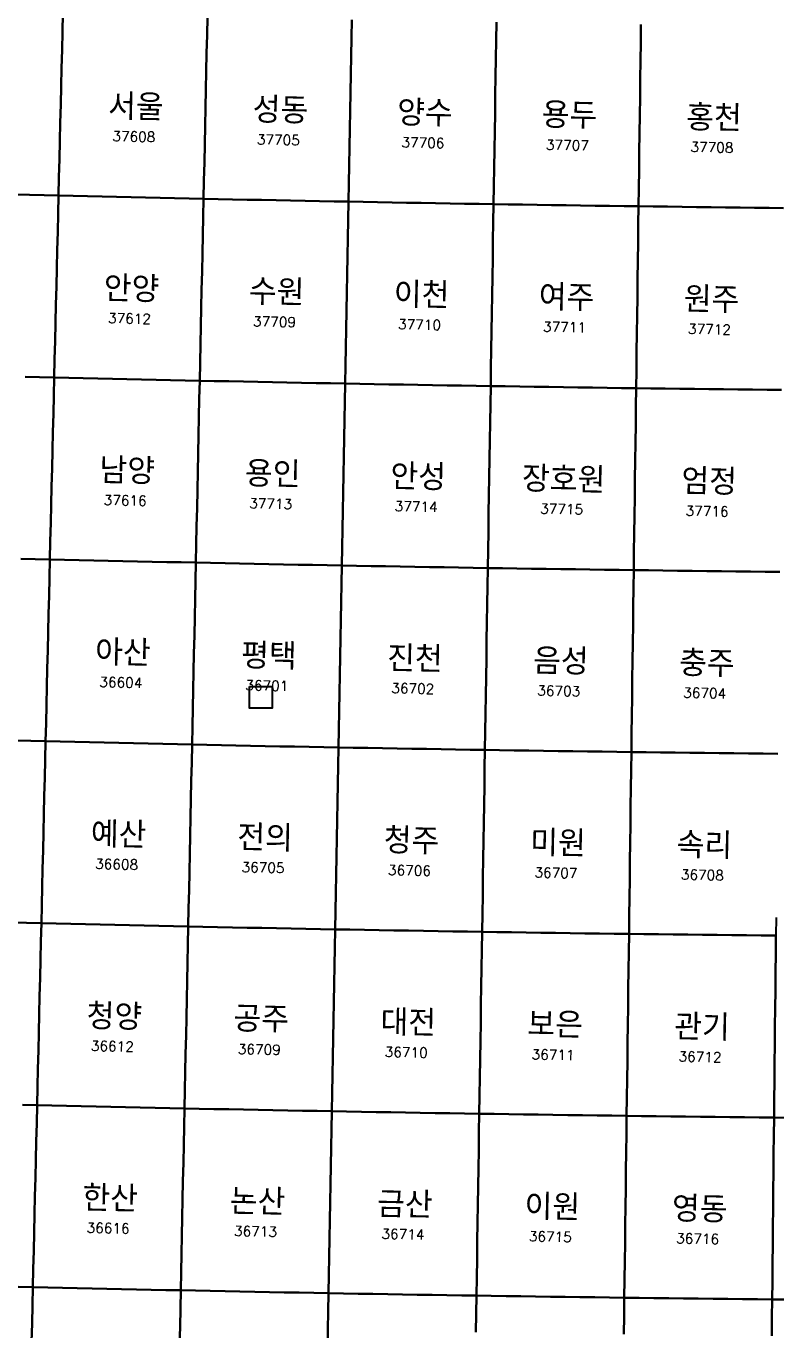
# Model space of a CAD drawing. Header units: millimetres. Extents: x -169652 to 267836, y 63819 to 683520.
# Drawn here: x -3921 to 110408, y 373854 to 572722 of the extents above; entities that cross this region are included whole.
import ezdxf
from ezdxf.enums import TextEntityAlignment as Align

# ---------------------------------------------------------------- set-up
doc = ezdxf.new("R2010")
doc.units = ezdxf.units.MM
doc.layers.get('0').update_dxf_attribs({"linetype": 'CONTINUOUS'})
for name, color, linetype in [('G50', 7, 'CONTINUOUS'), ('N50000', 7, 'CONTINUOUS'), ('T50000', 250, 'CONTINUOUS')]:
    doc.layers.add(name, color=color, linetype=linetype)
doc.styles.add('GHS', font='romans.shx', dxfattribs={"bigfont": 'GHS.SHX'})

msp = doc.modelspace()

# ---------------------------------------------------------------- linework, layer by layer
msp.add_lwpolyline([(30152.67, 471998.76), (33584.89, 471998.76), (33584.89, 468685.53), (30152.67, 468685.53)], close=True)
at = {"layer": 'G50', "color": 5, "linetype": 'Continuous'}
for points in [[(-4915.99, 574797.63), (-2712.29, 574743.16), (-508.61, 574689.27), (1695.07, 574635.96), (1628.33, 571860.63), (1561.64, 569085.31), (1494.98, 566310), (1428.35, 563534.7), (1361.75, 560759.41), (1295.21, 557984.14), (1228.7, 555208.86), (1162.22, 552433.6), (1095.78, 549658.35), (1029.39, 546883.11), (-1181.7, 546936.3), (-3392.79, 546990.06), (-5603.9, 547044.42)], [(23731.36, 574135.37), (23672.04, 571360.15), (23612.76, 568584.95), (23553.52, 565809.75), (23494.3, 563034.57), (23435.12, 560259.4), (23375.97, 557484.23), (23316.86, 554709.07), (23257.78, 551933.94), (23198.74, 549158.81), (23139.73, 546383.68), (20928.73, 546430.98), (18717.73, 546478.86), (16506.72, 546527.34), (14295.7, 546576.39), (12084.68, 546626.04), (9873.64, 546676.28), (7662.59, 546727.11), (5451.53, 546778.52), (3240.46, 546830.52), (1029.39, 546883.11), (1095.78, 549658.35), (1162.22, 552433.6), (1228.7, 555208.86), (1295.21, 557984.14), (1361.75, 560759.41), (1428.35, 563534.7), (1494.98, 566310), (1561.64, 569085.31), (1628.33, 571860.63), (1695.07, 574635.96)], [(45766.8, 573693.74), (45714.9, 570918.62), (45663.03, 568143.52), (45611.2, 565368.42), (45559.39, 562593.34), (45507.63, 559818.26), (45455.87, 557043.21), (45404.16, 554268.15), (45352.47, 551493.11), (45300.81, 548718.08), (45249.18, 545943.06), (43038.28, 545984.47), (40827.36, 546026.48), (38616.43, 546069.07), (36405.5, 546112.25), (34194.55, 546156.02), (31983.61, 546200.37), (29772.65, 546245.32), (27561.68, 546290.85), (25350.71, 546336.97), (23139.73, 546383.68), (23198.74, 549158.81), (23257.78, 551933.94), (23316.86, 554709.07), (23375.97, 557484.23), (23435.12, 560259.4), (23494.3, 563034.57), (23553.52, 565809.75), (23612.76, 568584.95), (23672.04, 571360.15), (23731.36, 574135.37)], [(-5603.9, 547044.42), (-3392.79, 546990.06), (-1181.7, 546936.3), (1029.39, 546883.11), (963.02, 544107.89), (896.71, 541332.67), (830.42, 538557.46), (764.17, 535782.26), (697.96, 533007.07), (631.8, 530231.89), (565.66, 527456.72), (499.57, 524681.56), (433.51, 521906.4), (367.5, 519131.26), (-1850.95, 519184.32), (-4069.41, 519237.96)]]:
    msp.add_lwpolyline(points, dxfattribs=at)
at = {"layer": 'G50', "linetype": 'Continuous'}
for points in [[(67801.49, 573311.03), (67757.01, 570536.01), (67712.56, 567760.99), (67668.14, 564985.99), (67623.74, 562210.99), (67579.37, 559436), (67535.02, 556661.03), (67490.69, 553886.07), (67446.39, 551111.11), (67402.12, 548336.17), (67357.87, 545561.24), (65147.03, 545596.78), (62936.19, 545632.9), (60725.34, 545669.61), (58514.48, 545706.92), (56303.61, 545744.8), (54092.75, 545783.28), (51881.87, 545822.34), (49670.97, 545861.99), (47460.08, 545902.24), (45249.18, 545943.06), (45300.81, 548718.08), (45352.47, 551493.11), (45404.16, 554268.15), (45455.87, 557043.21), (45507.63, 559818.26), (45559.39, 562593.34), (45611.2, 565368.42), (45663.03, 568143.52), (45714.9, 570918.62), (45766.8, 573693.74)], [(89835.54, 572987.24), (89798.49, 570212.29), (89761.45, 567437.35), (89724.43, 564662.41), (89687.44, 561887.49), (89650.46, 559112.58), (89613.51, 556337.69), (89576.57, 553562.8), (89539.66, 550787.92), (89502.77, 548013.06), (89465.9, 545238.2), (87255.12, 545267.86), (85044.34, 545298.1), (82833.56, 545328.94), (80622.76, 545360.36), (78411.96, 545392.38), (76201.16, 545424.97), (73990.34, 545458.16), (71779.53, 545491.93), (69568.71, 545526.29), (67357.87, 545561.24), (67402.12, 548336.17), (67446.39, 551111.11), (67490.69, 553886.07), (67535.02, 556661.03), (67579.37, 559436), (67623.74, 562210.99), (67668.14, 564985.99), (67712.56, 567760.99), (67757.01, 570536.01), (67801.49, 573311.03)], [(111573.38, 544973.91), (109362.66, 544997.69), (107151.93, 545022.06), (104941.18, 545047.03), (102730.45, 545072.58), (100519.7, 545098.71), (98308.96, 545125.43), (96098.2, 545152.75), (93887.44, 545180.64), (91676.68, 545209.12), (89465.9, 545238.2), (89502.77, 548013.06), (89539.66, 550787.92), (89576.57, 553562.8), (89613.51, 556337.69), (89650.46, 559112.58), (89687.44, 561887.49), (89724.43, 564662.41), (89761.45, 567437.35), (89798.49, 570212.29), (89835.54, 572987.24)], [(111279.38, 517226.62), (109061.3, 517250.35), (106843.22, 517274.66), (104625.13, 517299.56), (102407.04, 517325.05), (100188.93, 517351.12), (97970.83, 517377.78), (95752.72, 517405.02), (93534.62, 517432.85), (91316.49, 517461.27), (89098.37, 517490.27), (89135.03, 520265.02), (89171.71, 523039.77), (89208.4, 525814.53), (89245.13, 528589.31), (89281.87, 531364.1), (89318.64, 534138.89), (89355.42, 536913.7), (89392.23, 539688.52), (89429.05, 542463.36), (89465.9, 545238.2), (91676.68, 545209.12), (93887.44, 545180.64), (96098.2, 545152.75), (98308.96, 545125.43), (100519.7, 545098.71), (102730.45, 545072.58), (104941.18, 545047.03), (107151.93, 545022.06), (109362.66, 544997.69), (111573.38, 544973.91)], [(-4069.41, 519237.96), (-1850.95, 519184.32), (367.5, 519131.26), (301.51, 516356.13), (235.57, 513581.01), (169.67, 510805.91), (103.81, 508030.8), (37.98, 505255.71), (-27.81, 502480.63), (-93.56, 499705.56), (-159.27, 496930.5), (-224.95, 494155.45), (-290.59, 491380.41), (-2516.36, 491433.33), (-4742.15, 491486.84)], [(110987.07, 489480.46), (108761.69, 489504.13), (106536.29, 489528.39), (104310.89, 489553.22), (102085.49, 489578.65), (99860.08, 489604.66), (97634.66, 489631.25), (95409.25, 489658.43), (93183.82, 489686.19), (90958.39, 489714.53), (88732.95, 489743.47), (88769.4, 492518.09), (88805.86, 495292.74), (88842.35, 498067.39), (88878.87, 500842.05), (88915.39, 503616.73), (88951.95, 506391.41), (88988.53, 509166.11), (89025.11, 511940.83), (89061.74, 514715.54), (89098.37, 517490.27), (91316.49, 517461.27), (93534.62, 517432.85), (95752.72, 517405.02), (97970.83, 517377.78), (100188.93, 517351.12), (102407.04, 517325.05), (104625.13, 517299.56), (106843.22, 517274.66), (109061.3, 517250.35), (111279.38, 517226.62)], [(-4742.15, 491486.84), (-2516.36, 491433.33), (-290.59, 491380.41), (-356.18, 488605.38), (-421.74, 485830.36), (-487.26, 483055.35), (-552.75, 480280.34), (-618.19, 477505.36), (-683.59, 474730.37), (-748.96, 471955.4), (-814.3, 469180.44), (-879.58, 466405.49), (-944.84, 463630.54), (-3177.89, 463683.33), (-5410.96, 463736.71)], [(110696.46, 461735.44), (108463.81, 461759.05), (106231.14, 461783.25), (103998.48, 461808.02), (101765.8, 461833.38), (99533.13, 461859.32), (97300.45, 461885.85), (95067.76, 461912.95), (92835.07, 461940.64), (90602.37, 461968.92), (88369.66, 461997.77), (88405.9, 464772.29), (88442.15, 467546.82), (88478.43, 470321.36), (88514.72, 473095.91), (88551.05, 475870.48), (88587.38, 478645.05), (88623.74, 481419.64), (88660.13, 484194.24), (88696.53, 486968.85), (88732.95, 489743.47), (90958.39, 489714.53), (93183.82, 489686.19), (95409.25, 489658.43), (97634.66, 489631.25), (99860.08, 489604.66), (102085.49, 489578.65), (104310.89, 489553.22), (106536.29, 489528.39), (108761.69, 489504.13), (110987.07, 489480.46)], [(-5410.96, 463736.71), (-3177.89, 463683.33), (-944.84, 463630.54), (-1010.05, 460855.62), (-1075.23, 458080.69), (-1140.37, 455305.78), (-1205.47, 452530.88), (-1270.53, 449755.98), (-1335.55, 446981.1), (-1400.54, 444206.23), (-1465.49, 441431.36), (-1530.39, 438656.51), (-1595.27, 435881.67), (-3835.55, 435934.31), (-6075.86, 435987.55)], [(110436.37, 436765.9), (110407.55, 433991.56), (108167.68, 434015.1), (105927.79, 434039.23), (103687.9, 434063.95), (101448, 434089.24), (99208.1, 434115.11), (96968.19, 434141.56), (94728.28, 434168.59), (92488.36, 434196.22), (90248.44, 434224.42), (88008.5, 434253.19), (88044.52, 437027.61), (88080.56, 439802.02), (88116.63, 442576.46), (88152.71, 445350.9), (88188.82, 448125.35), (88224.95, 450899.81), (88261.09, 453674.29), (88297.26, 456448.77), (88333.45, 459223.27), (88369.66, 461997.77), (90602.37, 461968.92), (92835.07, 461940.64), (95067.76, 461912.95), (97300.45, 461885.85), (99533.13, 461859.32), (101765.8, 461833.38), (103998.48, 461808.02), (106231.14, 461783.25), (108463.81, 461759.05), (110696.46, 461735.44)], [(-6075.86, 435987.55), (-3835.55, 435934.31), (-1595.27, 435881.67), (-1660.09, 433106.84), (-1724.89, 430332.01), (-1789.64, 427557.2), (-1854.35, 424782.39), (-1919.03, 422007.6), (-1983.67, 419232.82), (-2048.27, 416458.04), (-2112.83, 413683.28), (-2177.36, 410908.52), (-2241.83, 408133.78), (-4489.33, 408186.29)], [(112367.42, 406225.91), (110120.36, 406248.81), (110149.01, 409023.03), (110177.66, 411797.25), (110206.34, 414571.5), (110235.03, 417345.78), (110263.75, 420120.03), (110292.47, 422894.31), (110321.22, 425668.62), (110349.98, 428442.91), (110378.76, 431217.22), (110407.56, 433991.56)], [(-4489.33, 408186.29), (-2241.83, 408133.78), (-2306.28, 405359.04), (-2370.69, 402584.31), (-2435.06, 399809.6), (-2499.39, 397034.89), (-2563.68, 394260.2), (-2627.93, 391485.51), (-2692.14, 388710.84), (-2756.32, 385936.18), (-2820.46, 383161.52), (-2884.55, 380386.87), (-5139.19, 380439.23)], [(112089.08, 378484.34), (109834.88, 378507.16), (109863.36, 381281.28), (109891.84, 384055.41), (109920.35, 386829.53), (109948.87, 389603.69), (109977.41, 392377.84), (110005.97, 395152), (110034.54, 397926.19), (110063.13, 400700.37), (110091.74, 403474.59), (110120.36, 406248.81), (112367.42, 406225.91)], [(-25644.95, 372612.18), (-25573.85, 375386.96), (-25502.71, 378161.74), (-25431.51, 380936.53), (-23176.76, 380878.96), (-20922.02, 380821.97), (-18667.3, 380765.55), (-16412.58, 380709.72), (-14157.88, 380654.46), (-11903.18, 380599.79), (-9648.51, 380545.68), (-7393.84, 380492.17), (-5139.19, 380439.23), (-2884.55, 380386.87), (-2948.62, 377612.23), (-3012.63, 374837.6), (-3076.62, 372062.99)], [(-3076.62, 372062.99), (-3012.63, 374837.6), (-2948.62, 377612.23), (-2884.55, 380386.87), (-629.93, 380335.09), (1624.69, 380283.89), (3879.3, 380233.27), (6133.89, 380183.23), (8388.47, 380133.77), (10643.04, 380084.89), (12897.59, 380036.58), (15152.15, 379988.86), (17406.68, 379941.71), (19661.21, 379895.15), (19604.27, 377120.65), (19547.38, 374346.16), (19490.51, 371571.69)], [(19490.51, 371571.69), (19547.38, 374346.16), (19604.27, 377120.65), (19661.21, 379895.15), (21915.72, 379849.16), (24170.22, 379803.75), (26424.72, 379758.92), (28679.2, 379714.68), (30933.67, 379671.01), (33188.14, 379627.92), (35442.59, 379585.4), (37697.04, 379543.47), (39951.48, 379502.11), (42205.89, 379461.34), (42156.09, 376686.96), (42106.3, 373912.6), (42056.56, 371138.25)], [(42056.56, 371138.25), (42106.3, 373912.6), (42156.09, 376686.96), (42205.89, 379461.34), (44460.31, 379421.14), (46714.71, 379381.53), (48969.12, 379342.48), (51223.5, 379304.03), (53477.88, 379266.14), (55732.26, 379228.84), (57986.62, 379192.12), (60240.97, 379155.98), (62495.31, 379120.4), (64749.65, 379085.41), (64706.97, 376311.15), (64664.3, 373536.9)], [(64664.3, 373536.9), (64706.97, 376311.15), (64749.65, 379085.41), (67003.98, 379051.01), (69258.31, 379017.18), (71512.61, 378983.92), (73766.92, 378951.25), (76021.21, 378919.16), (78275.51, 378887.65), (80529.79, 378856.71), (82784.07, 378826.35), (85038.34, 378796.57), (87292.6, 378767.37), (87257.04, 375993.2), (87221.48, 373219.02)], [(87221.48, 373219.02), (87257.04, 375993.2), (87292.6, 378767.37), (89546.86, 378738.74), (91801.11, 378710.71), (94055.35, 378683.24), (96309.59, 378656.34), (98563.82, 378630.04), (100818.04, 378604.31), (103072.26, 378579.16), (105326.48, 378554.58), (107580.68, 378530.59), (109834.89, 378507.17), (109806.43, 375733.07), (109777.99, 372958.98)], [(109778, 372958.97), (109806.43, 375733.06), (109834.88, 378507.16), (112089.08, 378484.34), (114343.27, 378462.06), (116597.46, 378440.37), (118851.64, 378419.28), (121105.82, 378398.75), (123359.99, 378378.81), (125614.16, 378359.44), (127868.32, 378340.66), (130122.48, 378322.44), (132376.63, 378304.81), (132355.3, 375530.78), (132333.97, 372756.72)]]:
    msp.add_lwpolyline(points, dxfattribs=at)
at = {"layer": 'G50', "color": 5, "linetype": 'Continuous'}
for points in [[(1029.39, 546883.11), (3240.46, 546830.52), (5451.53, 546778.52), (7662.59, 546727.11), (9873.64, 546676.28), (12084.68, 546626.04), (14295.7, 546576.39), (16506.72, 546527.34), (18717.73, 546478.86), (20928.73, 546430.98), (23139.73, 546383.68), (23080.75, 543608.56), (23021.8, 540833.47), (22962.89, 538058.37), (22904.02, 535283.29), (22845.17, 532508.22), (22786.36, 529733.16), (22727.59, 526958.11), (22668.85, 524183.07), (22610.14, 521408.04), (22551.47, 518633.02), (20333.11, 518680.21), (18114.75, 518727.97), (15896.37, 518776.33), (13678, 518825.28), (11459.6, 518874.8), (9241.21, 518924.93), (7022.79, 518975.62), (4804.37, 519026.92), (2585.94, 519078.8), (367.5, 519131.26), (433.51, 521906.4), (499.57, 524681.56), (565.66, 527456.72), (631.8, 530231.89), (697.96, 533007.07), (764.17, 535782.26), (830.42, 538557.46), (896.71, 541332.67), (963.02, 544107.89)], [(23139.73, 546383.68), (25350.71, 546336.97), (27561.68, 546290.85), (29772.65, 546245.32), (31983.61, 546200.37), (34194.55, 546156.02), (36405.5, 546112.25), (38616.43, 546069.07), (40827.36, 546026.48), (43038.28, 545984.47), (45249.18, 545943.06), (45197.59, 543168.06), (45146.01, 540393.05), (45094.48, 537618.07), (45042.97, 534843.1), (44991.49, 532068.13), (44940.03, 529293.17), (44888.62, 526518.22), (44837.23, 523743.29), (44785.86, 520968.36), (44734.53, 518193.45), (42516.26, 518234.77), (40297.98, 518276.68), (38079.7, 518319.16), (35861.4, 518362.24), (33643.11, 518405.9), (31424.79, 518450.16), (29206.48, 518494.99), (26988.15, 518540.41), (24769.82, 518586.43), (22551.47, 518633.02), (22610.14, 521408.04), (22668.85, 524183.07), (22727.59, 526958.11), (22786.36, 529733.16), (22845.17, 532508.22), (22904.02, 535283.29), (22962.89, 538058.37), (23021.8, 540833.47), (23080.75, 543608.56)]]:
    msp.add_lwpolyline(points, close=True, dxfattribs=at)
at = {"layer": 'G50', "linetype": 'Continuous'}
for points in [[(45249.18, 545943.06), (47460.08, 545902.24), (49670.97, 545861.99), (51881.87, 545822.34), (54092.75, 545783.28), (56303.61, 545744.8), (58514.48, 545706.92), (60725.34, 545669.61), (62936.19, 545632.9), (65147.03, 545596.78), (67357.87, 545561.24), (67313.66, 542786.33), (67269.45, 540011.41), (67225.28, 537236.52), (67181.13, 534461.63), (67137.02, 531686.75), (67092.92, 528911.89), (67048.85, 526137.04), (67004.81, 523362.2), (66960.78, 520587.37), (66916.79, 517812.54), (64698.6, 517848), (62480.39, 517884.03), (60262.19, 517920.66), (58043.97, 517957.87), (55825.75, 517995.66), (53607.52, 518034.05), (51389.29, 518073.02), (49171.04, 518112.58), (46952.79, 518152.72), (44734.53, 518193.45), (44785.86, 520968.36), (44837.23, 523743.29), (44888.62, 526518.22), (44940.03, 529293.17), (44991.49, 532068.13), (45042.97, 534843.1), (45094.48, 537618.07), (45146.01, 540393.05), (45197.59, 543168.06)], [(67357.87, 545561.24), (69568.71, 545526.29), (71779.53, 545491.93), (73990.34, 545458.16), (76201.16, 545424.97), (78411.96, 545392.38), (80622.76, 545360.36), (82833.56, 545328.94), (85044.34, 545298.1), (87255.12, 545267.86), (89465.9, 545238.2), (89429.05, 542463.36), (89392.23, 539688.52), (89355.42, 536913.7), (89318.64, 534138.89), (89281.87, 531364.1), (89245.13, 528589.31), (89208.4, 525814.53), (89171.71, 523039.77), (89135.03, 520265.02), (89098.37, 517490.27), (86880.24, 517519.87), (84662.1, 517550.04), (82443.96, 517580.8), (80225.82, 517612.15), (78007.66, 517644.08), (75789.5, 517676.6), (73571.33, 517709.71), (71353.16, 517743.4), (69134.97, 517777.68), (66916.79, 517812.54), (66960.78, 520587.37), (67004.81, 523362.2), (67048.85, 526137.04), (67092.92, 528911.89), (67137.02, 531686.75), (67181.13, 534461.63), (67225.28, 537236.52), (67269.45, 540011.41), (67313.66, 542786.33)], [(367.5, 519131.26), (2585.94, 519078.8), (4804.37, 519026.92), (7022.79, 518975.62), (9241.21, 518924.93), (11459.6, 518874.8), (13678, 518825.28), (15896.37, 518776.33), (18114.75, 518727.97), (20333.11, 518680.21), (22551.47, 518633.02), (22492.83, 515858.01), (22434.22, 513083.01), (22375.65, 510308.02), (22317.11, 507533.04), (22258.61, 504758.08), (22200.14, 501983.12), (22141.7, 499208.17), (22083.3, 496433.23), (22024.93, 493658.31), (21966.6, 490883.4), (19740.93, 490930.46), (17515.24, 490978.11), (15289.54, 491026.36), (13063.84, 491075.17), (10838.13, 491124.58), (8612.4, 491174.57), (6386.68, 491225.15), (4160.94, 491276.32), (1935.18, 491328.07), (-290.59, 491380.41), (-224.95, 494155.45), (-159.27, 496930.5), (-93.56, 499705.56), (-27.81, 502480.63), (37.98, 505255.71), (103.81, 508030.8), (169.67, 510805.91), (235.57, 513581.01), (301.51, 516356.13)], [(22551.47, 518633.02), (24769.82, 518586.43), (26988.15, 518540.41), (29206.48, 518494.99), (31424.79, 518450.16), (33643.11, 518405.9), (35861.4, 518362.24), (38079.7, 518319.16), (40297.98, 518276.68), (42516.26, 518234.77), (44734.53, 518193.45), (44683.23, 515418.55), (44631.95, 512643.66), (44580.71, 509868.78), (44529.5, 507093.91), (44478.31, 504319.05), (44427.15, 501544.2), (44376.03, 498769.36), (44324.94, 495994.53), (44273.87, 493219.72), (44222.84, 490444.91), (41997.25, 490486.12), (39771.65, 490527.92), (37546.06, 490570.31), (35320.45, 490613.28), (33094.82, 490656.84), (30869.2, 490700.98), (28643.57, 490745.71), (26417.91, 490791.01), (24192.26, 490836.91), (21966.6, 490883.4), (22024.93, 493658.31), (22083.3, 496433.23), (22141.7, 499208.17), (22200.14, 501983.12), (22258.61, 504758.08), (22317.11, 507533.04), (22375.65, 510308.02), (22434.22, 513083.01), (22492.83, 515858.01)], [(44734.53, 518193.45), (46952.79, 518152.72), (49171.04, 518112.58), (51389.29, 518073.02), (53607.52, 518034.05), (55825.75, 517995.66), (58043.97, 517957.87), (60262.19, 517920.66), (62480.39, 517884.03), (64698.6, 517848), (66916.79, 517812.54), (66872.82, 515037.73), (66828.88, 512262.94), (66784.96, 509488.15), (66741.07, 506713.38), (66697.2, 503938.6), (66653.36, 501163.85), (66609.54, 498389.11), (66565.75, 495614.38), (66521.99, 492839.65), (66478.24, 490064.95), (64252.74, 490100.31), (62027.23, 490136.26), (59801.71, 490172.79), (57576.17, 490209.91), (55350.63, 490247.61), (53125.09, 490285.9), (50899.54, 490324.78), (48673.98, 490364.24), (46448.42, 490404.28), (44222.84, 490444.91), (44273.87, 493219.72), (44324.94, 495994.53), (44376.03, 498769.36), (44427.15, 501544.2), (44478.31, 504319.05), (44529.5, 507093.91), (44580.71, 509868.78), (44631.95, 512643.66), (44683.23, 515418.55)], [(66916.79, 517812.54), (69134.97, 517777.68), (71353.16, 517743.4), (73571.33, 517709.71), (75789.5, 517676.6), (78007.66, 517644.08), (80225.82, 517612.15), (82443.96, 517580.8), (84662.1, 517550.04), (86880.24, 517519.87), (89098.37, 517490.27), (89061.74, 514715.54), (89025.11, 511940.83), (88988.53, 509166.11), (88951.95, 506391.41), (88915.39, 503616.73), (88878.87, 500842.05), (88842.35, 498067.39), (88805.86, 495292.74), (88769.4, 492518.09), (88732.95, 489743.47), (86507.51, 489772.98), (84282.06, 489803.09), (82056.61, 489833.77), (79831.15, 489865.04), (77605.68, 489896.9), (75380.2, 489929.33), (73154.73, 489962.36), (70929.24, 489995.97), (68703.75, 490030.17), (66478.24, 490064.95), (66521.99, 492839.65), (66565.75, 495614.38), (66609.54, 498389.11), (66653.36, 501163.85), (66697.2, 503938.6), (66741.07, 506713.38), (66784.96, 509488.15), (66828.88, 512262.94), (66872.82, 515037.73)], [(-290.59, 491380.41), (1935.18, 491328.07), (4160.94, 491276.32), (6386.68, 491225.15), (8612.4, 491174.57), (10838.13, 491124.58), (13063.84, 491075.17), (15289.54, 491026.36), (17515.24, 490978.11), (19740.93, 490930.46), (21966.6, 490883.4), (21908.3, 488108.49), (21850.03, 485333.59), (21791.8, 482558.71), (21733.6, 479783.83), (21675.44, 477008.97), (21617.31, 474234.11), (21559.21, 471459.27), (21501.15, 468684.43), (21443.12, 465909.61), (21385.12, 463134.79), (19152.17, 463181.74), (16919.22, 463229.28), (14686.24, 463277.38), (12453.26, 463326.08), (10220.27, 463375.37), (7987.27, 463425.23), (5754.26, 463475.69), (3521.23, 463526.72), (1288.2, 463578.35), (-944.84, 463630.54), (-879.58, 466405.49), (-814.3, 469180.44), (-748.96, 471955.4), (-683.59, 474730.37), (-618.19, 477505.36), (-552.75, 480280.34), (-487.26, 483055.35), (-421.74, 485830.36), (-356.18, 488605.38)], [(21966.6, 490883.4), (24192.26, 490836.91), (26417.91, 490791.01), (28643.57, 490745.71), (30869.2, 490700.98), (33094.82, 490656.84), (35320.45, 490613.28), (37546.06, 490570.31), (39771.65, 490527.92), (41997.25, 490486.12), (44222.84, 490444.91), (44171.83, 487670.12), (44120.85, 484895.33), (44069.9, 482120.56), (44018.99, 479345.79), (43968.1, 476571.04), (43917.24, 473796.29), (43866.42, 471021.56), (43815.63, 468246.84), (43764.85, 465472.13), (43714.12, 462697.43), (41481.26, 462738.55), (39248.39, 462780.23), (37015.51, 462822.51), (34782.63, 462865.37), (32549.73, 462908.82), (30316.84, 462952.84), (28083.92, 462997.45), (25851, 463042.66), (23618.07, 463088.43), (21385.12, 463134.79), (21443.12, 465909.61), (21501.15, 468684.43), (21559.21, 471459.27), (21617.31, 474234.11), (21675.44, 477008.97), (21733.6, 479783.83), (21791.8, 482558.71), (21850.03, 485333.59), (21908.3, 488108.49)], [(44222.84, 490444.91), (46448.42, 490404.28), (48673.98, 490364.24), (50899.54, 490324.78), (53125.09, 490285.9), (55350.63, 490247.61), (57576.17, 490209.91), (59801.71, 490172.79), (62027.23, 490136.26), (64252.74, 490100.31), (66478.24, 490064.95), (66434.53, 487290.24), (66390.85, 484515.56), (66347.18, 481740.88), (66303.54, 478966.21), (66259.93, 476191.55), (66216.35, 473416.9), (66172.78, 470642.27), (66129.25, 467867.64), (66085.74, 465093.03), (66042.25, 462318.43), (63809.47, 462353.71), (61576.69, 462389.56), (59343.89, 462426), (57111.1, 462463.03), (54878.29, 462500.64), (52645.47, 462538.83), (50412.64, 462577.6), (48179.81, 462616.97), (45946.96, 462656.9), (43714.12, 462697.43), (43764.85, 465472.13), (43815.63, 468246.84), (43866.42, 471021.56), (43917.24, 473796.29), (43968.1, 476571.04), (44018.99, 479345.79), (44069.9, 482120.56), (44120.85, 484895.33), (44171.83, 487670.12)], [(66478.24, 490064.95), (68703.75, 490030.17), (70929.24, 489995.97), (73154.73, 489962.36), (75380.2, 489929.33), (77605.68, 489896.9), (79831.15, 489865.04), (82056.61, 489833.77), (84282.06, 489803.09), (86507.51, 489772.98), (88732.95, 489743.47), (88696.53, 486968.85), (88660.13, 484194.24), (88623.74, 481419.64), (88587.38, 478645.05), (88551.05, 475870.48), (88514.72, 473095.91), (88478.43, 470321.36), (88442.15, 467546.82), (88405.9, 464772.29), (88369.66, 461997.77), (86136.95, 462027.22), (83904.23, 462057.24), (81671.51, 462087.85), (79438.78, 462119.04), (77206.05, 462150.82), (74973.29, 462183.17), (72740.54, 462216.11), (70507.79, 462249.63), (68275.02, 462283.74), (66042.25, 462318.43), (66085.74, 465093.03), (66129.25, 467867.64), (66172.78, 470642.27), (66216.35, 473416.9), (66259.93, 476191.55), (66303.54, 478966.21), (66347.18, 481740.88), (66390.85, 484515.56), (66434.53, 487290.24)], [(-944.84, 463630.54), (1288.2, 463578.35), (3521.23, 463526.72), (5754.26, 463475.69), (7987.27, 463425.23), (10220.27, 463375.37), (12453.26, 463326.08), (14686.24, 463277.38), (16919.22, 463229.28), (19152.17, 463181.74), (21385.12, 463134.79), (21327.16, 460359.99), (21269.24, 457585.2), (21211.35, 454810.41), (21153.49, 452035.65), (21095.67, 449260.88), (21037.88, 446486.13), (20980.12, 443711.39), (20922.4, 440936.65), (20864.71, 438161.94), (20807.06, 435387.22), (18566.87, 435434.04), (16326.68, 435481.46), (14086.48, 435529.44), (11846.26, 435578.01), (9606.03, 435627.16), (7365.8, 435676.9), (5125.55, 435727.22), (2885.29, 435778.12), (645.02, 435829.61), (-1595.27, 435881.67), (-1530.39, 438656.51), (-1465.49, 441431.36), (-1400.54, 444206.23), (-1335.55, 446981.1), (-1270.53, 449755.98), (-1205.47, 452530.88), (-1140.37, 455305.78), (-1075.23, 458080.69), (-1010.05, 460855.62)], [(21385.12, 463134.79), (23618.07, 463088.43), (25851, 463042.66), (28083.92, 462997.45), (30316.84, 462952.84), (32549.73, 462908.82), (34782.63, 462865.37), (37015.51, 462822.51), (39248.39, 462780.23), (41481.26, 462738.55), (43714.12, 462697.43), (43663.41, 459922.74), (43612.73, 457148.06), (43562.08, 454373.39), (43511.47, 451598.74), (43460.87, 448824.09), (43410.32, 446049.45), (43359.79, 443274.83), (43309.29, 440500.21), (43258.82, 437725.61), (43208.38, 434951.01), (40968.29, 434992.02), (38728.19, 435033.6), (36488.08, 435075.77), (34247.97, 435118.51), (32007.84, 435161.84), (29767.7, 435205.75), (27527.55, 435250.25), (25287.41, 435295.33), (23047.24, 435340.98), (20807.06, 435387.22), (20864.71, 438161.94), (20922.4, 440936.65), (20980.12, 443711.39), (21037.88, 446486.13), (21095.67, 449260.88), (21153.49, 452035.65), (21211.35, 454810.41), (21269.24, 457585.2), (21327.16, 460359.99)], [(43714.12, 462697.43), (45946.96, 462656.9), (48179.81, 462616.97), (50412.64, 462577.6), (52645.47, 462538.83), (54878.29, 462500.64), (57111.1, 462463.03), (59343.89, 462426), (61576.69, 462389.56), (63809.47, 462353.71), (66042.25, 462318.43), (65998.79, 459543.84), (65955.37, 456769.26), (65911.95, 453994.69), (65868.57, 451220.14), (65825.22, 448445.59), (65781.89, 445671.04), (65738.58, 442896.53), (65695.3, 440122.01), (65652.04, 437347.5), (65608.82, 434573.01), (63368.81, 434608.19), (61128.8, 434643.96), (58888.77, 434680.3), (56648.74, 434717.22), (54408.7, 434754.73), (52168.65, 434792.82), (49928.59, 434831.49), (47688.54, 434870.76), (45448.46, 434910.59), (43208.38, 434951.01), (43258.82, 437725.61), (43309.29, 440500.21), (43359.79, 443274.83), (43410.32, 446049.45), (43460.87, 448824.09), (43511.47, 451598.74), (43562.08, 454373.39), (43612.73, 457148.06), (43663.41, 459922.74)], [(66042.25, 462318.43), (68275.02, 462283.74), (70507.79, 462249.63), (72740.54, 462216.11), (74973.29, 462183.17), (77206.05, 462150.82), (79438.78, 462119.04), (81671.51, 462087.85), (83904.23, 462057.24), (86136.95, 462027.22), (88369.66, 461997.77), (88333.45, 459223.27), (88297.26, 456448.77), (88261.09, 453674.29), (88224.95, 450899.81), (88188.82, 448125.35), (88152.71, 445350.9), (88116.63, 442576.46), (88080.56, 439802.02), (88044.52, 437027.61), (88008.5, 434253.19), (85768.56, 434282.56), (83528.62, 434312.51), (81288.67, 434343.03), (79048.71, 434374.14), (76808.75, 434405.83), (74568.78, 434438.11), (72328.8, 434470.95), (70088.81, 434504.39), (67848.82, 434538.42), (65608.82, 434573.01), (65652.04, 437347.5), (65695.3, 440122.01), (65738.58, 442896.53), (65781.89, 445671.04), (65825.22, 448445.59), (65868.57, 451220.14), (65911.95, 453994.69), (65955.37, 456769.26), (65998.79, 459543.84)], [(-1595.27, 435881.67), (645.02, 435829.61), (2885.29, 435778.12), (5125.55, 435727.22), (7365.8, 435676.9), (9606.03, 435627.16), (11846.26, 435578.01), (14086.48, 435529.44), (16326.68, 435481.46), (18566.87, 435434.04), (20807.06, 435387.22), (20749.44, 432612.52), (20691.86, 429837.83), (20634.31, 427063.15), (20576.79, 424288.48), (20519.31, 421513.82), (20461.87, 418739.17), (20404.45, 415964.53), (20347.07, 413189.91), (20289.73, 410415.28), (20232.42, 407640.67), (17985.04, 407687.37), (15737.66, 407734.65), (13490.26, 407782.51), (11242.84, 407830.95), (8995.43, 407879.97), (6748, 407929.57), (4500.56, 407979.74), (2253.1, 408030.51), (5.64, 408081.85), (-2241.83, 408133.78), (-2177.36, 410908.52), (-2112.83, 413683.28), (-2048.27, 416458.04), (-1983.67, 419232.82), (-1919.03, 422007.6), (-1854.35, 424782.39), (-1789.64, 427557.2), (-1724.89, 430332.01), (-1660.09, 433106.84)], [(20807.06, 435387.22), (23047.24, 435340.98), (25287.41, 435295.33), (27527.55, 435250.25), (29767.7, 435205.75), (32007.84, 435161.84), (34247.97, 435118.51), (36488.08, 435075.77), (38728.19, 435033.6), (40968.29, 434992.02), (43208.38, 434951.01), (43157.97, 432176.43), (43107.59, 429401.85), (43057.25, 426627.3), (43006.92, 423852.74), (42956.63, 421078.2), (42906.37, 418303.67), (42856.14, 415529.15), (42805.95, 412754.64), (42755.78, 409980.13), (42705.63, 407205.65), (40458.36, 407246.54), (38211.07, 407288), (35963.77, 407330.05), (33716.46, 407372.69), (31469.15, 407415.9), (29221.83, 407459.7), (26974.49, 407504.07), (24727.14, 407549.02), (22479.79, 407594.56), (20232.42, 407640.67), (20289.73, 410415.28), (20347.07, 413189.91), (20404.45, 415964.53), (20461.87, 418739.17), (20519.31, 421513.82), (20576.79, 424288.48), (20634.31, 427063.15), (20691.86, 429837.83), (20749.44, 432612.52)], [(65608.82, 434573.01), (67848.82, 434538.42), (70088.81, 434504.39), (72328.8, 434470.95), (74568.78, 434438.11), (76808.75, 434405.83), (79048.71, 434374.14), (81288.67, 434343.03), (83528.62, 434312.51), (85768.56, 434282.56), (88008.5, 434253.19), (87972.51, 431478.8), (87936.53, 428704.41), (87900.57, 425930.04), (87864.64, 423155.68), (87828.72, 420381.33), (87792.83, 417606.99), (87756.96, 414832.65), (87721.11, 412058.33), (87685.28, 409284.03), (87649.48, 406509.73), (85402.36, 406539.02), (83155.23, 406568.87), (80908.1, 406599.32), (78660.95, 406630.35), (76413.81, 406661.95), (74166.65, 406694.13), (71919.49, 406726.89), (69672.31, 406760.24), (67425.13, 406794.16), (65177.95, 406828.67), (65220.92, 409603.06), (65263.92, 412377.45), (65306.93, 415151.86), (65349.99, 417926.27), (65393.07, 420700.71), (65436.16, 423475.15), (65479.29, 426249.59), (65522.44, 429024.05), (65565.61, 431798.53)], [(88008.5, 434253.19), (90248.44, 434224.42), (92488.36, 434196.22), (94728.28, 434168.59), (96968.19, 434141.56), (99208.1, 434115.11), (101448, 434089.24), (103687.9, 434063.95), (105927.79, 434039.23), (108167.68, 434015.1), (110407.55, 433991.56), (110378.76, 431217.23), (110349.98, 428442.92), (110321.22, 425668.61), (110292.48, 422894.32), (110263.74, 420120.04), (110235.04, 417345.77), (110206.34, 414571.51), (110177.67, 411797.26), (110149, 409023.03), (110120.37, 406248.8), (107873.3, 406272.29), (105626.24, 406296.35), (103379.16, 406320.99), (101132.08, 406346.21), (98885, 406372.02), (96637.9, 406398.39), (94390.81, 406425.36), (92143.7, 406452.91), (89896.6, 406481.02), (87649.48, 406509.73), (87685.28, 409284.03), (87721.11, 412058.33), (87756.96, 414832.65), (87792.83, 417606.99), (87828.72, 420381.33), (87864.64, 423155.68), (87900.57, 425930.04), (87936.53, 428704.41), (87972.51, 431478.8)], [(-2241.83, 408133.78), (5.64, 408081.85), (2253.1, 408030.51), (4500.56, 407979.74), (6748, 407929.57), (8995.43, 407879.97), (11242.84, 407830.95), (13490.26, 407782.51), (15737.66, 407734.65), (17985.04, 407687.37), (20232.42, 407640.67), (20175.14, 404866.08), (20117.9, 402091.48), (20060.69, 399316.91), (20003.52, 396542.34), (19946.38, 393767.78), (19889.28, 390993.23), (19832.21, 388218.7), (19775.17, 385444.17), (19718.17, 382669.65), (19661.21, 379895.15), (17406.68, 379941.71), (15152.15, 379988.86), (12897.59, 380036.58), (10643.04, 380084.89), (8388.47, 380133.77), (6133.89, 380183.23), (3879.3, 380233.27), (1624.69, 380283.89), (-629.93, 380335.09), (-2884.55, 380386.87), (-2820.46, 383161.52), (-2756.32, 385936.18), (-2692.14, 388710.84), (-2627.93, 391485.51), (-2563.68, 394260.2), (-2499.39, 397034.89), (-2435.06, 399809.6), (-2370.69, 402584.31), (-2306.28, 405359.04)], [(20232.42, 407640.67), (22479.79, 407594.56), (24727.14, 407549.02), (26974.49, 407504.07), (29221.83, 407459.7), (31469.15, 407415.9), (33716.46, 407372.69), (35963.77, 407330.05), (38211.07, 407288), (40458.36, 407246.54), (42705.63, 407205.65), (42655.53, 404431.16), (42605.45, 401656.7), (42555.4, 398882.24), (42505.38, 396107.79), (42455.39, 393333.36), (42405.43, 390558.93), (42355.5, 387784.52), (42305.61, 385010.12), (42255.74, 382235.72), (42205.89, 379461.34), (39951.48, 379502.11), (37697.04, 379543.47), (35442.59, 379585.4), (33188.14, 379627.92), (30933.67, 379671.01), (28679.2, 379714.68), (26424.72, 379758.92), (24170.22, 379803.75), (21915.72, 379849.16), (19661.21, 379895.15), (19718.17, 382669.65), (19775.17, 385444.17), (19832.21, 388218.7), (19889.28, 390993.23), (19946.38, 393767.78), (20003.52, 396542.34), (20060.69, 399316.91), (20117.9, 402091.48), (20175.14, 404866.08)], [(42705.63, 407205.65), (44952.91, 407165.34), (47200.17, 407125.61), (49447.42, 407086.46), (51694.67, 407047.9), (53941.9, 407009.9), (56189.13, 406972.5), (58436.34, 406935.67), (60683.55, 406899.43), (62930.76, 406863.75), (65177.95, 406828.67), (65135, 404054.3), (65092.08, 401279.94), (65049.19, 398505.58), (65006.32, 395731.24), (64963.48, 392956.91), (64920.66, 390182.59), (64877.87, 387408.28), (64835.11, 384633.98), (64792.37, 381859.7), (64749.65, 379085.41), (62495.31, 379120.4), (60240.97, 379155.98), (57986.62, 379192.12), (55732.26, 379228.84), (53477.88, 379266.14), (51223.5, 379304.03), (48969.12, 379342.48), (46714.71, 379381.53), (44460.31, 379421.14), (42205.89, 379461.34), (42255.74, 382235.72), (42305.61, 385010.12), (42355.5, 387784.52), (42405.43, 390558.93), (42455.39, 393333.36), (42505.38, 396107.79), (42555.4, 398882.24), (42605.45, 401656.7), (42655.53, 404431.16)], [(65177.95, 406828.67), (67425.13, 406794.16), (69672.31, 406760.24), (71919.49, 406726.89), (74166.65, 406694.13), (76413.81, 406661.95), (78660.95, 406630.35), (80908.1, 406599.32), (83155.23, 406568.87), (85402.36, 406539.02), (87649.48, 406509.73), (87613.69, 403735.44), (87577.94, 400961.17), (87542.19, 398186.9), (87506.48, 395412.65), (87470.77, 392638.41), (87435.09, 389864.18), (87399.44, 387089.96), (87363.8, 384315.75), (87328.2, 381541.55), (87292.6, 378767.37), (85038.34, 378796.57), (82784.07, 378826.35), (80529.79, 378856.71), (78275.51, 378887.65), (76021.21, 378919.16), (73766.92, 378951.25), (71512.61, 378983.92), (69258.31, 379017.18), (67003.98, 379051.01), (64749.65, 379085.41), (64792.37, 381859.7), (64835.11, 384633.98), (64877.87, 387408.28), (64920.66, 390182.59), (64963.48, 392956.91), (65006.32, 395731.24), (65049.19, 398505.58), (65092.08, 401279.94), (65135, 404054.3)], [(87649.48, 406509.73), (89896.6, 406481.02), (92143.7, 406452.91), (94390.81, 406425.36), (96637.9, 406398.39), (98885, 406372.02), (101132.08, 406346.21), (103379.16, 406320.99), (105626.24, 406296.35), (107873.3, 406272.29), (110120.37, 406248.8), (110091.74, 403474.59), (110063.13, 400700.38), (110034.54, 397926.19), (110005.96, 395152.01), (109977.41, 392377.85), (109948.87, 389603.69), (109920.35, 386829.54), (109891.85, 384055.41), (109863.35, 381281.28), (109834.89, 378507.17), (107580.68, 378530.59), (105326.48, 378554.58), (103072.26, 378579.16), (100818.04, 378604.31), (98563.82, 378630.04), (96309.59, 378656.34), (94055.35, 378683.24), (91801.11, 378710.71), (89546.86, 378738.74), (87292.6, 378767.37), (87328.2, 381541.55), (87363.8, 384315.75), (87399.44, 387089.96), (87435.09, 389864.18), (87470.77, 392638.41), (87506.48, 395412.65), (87542.19, 398186.9), (87577.94, 400961.17), (87613.69, 403735.44)]]:
    msp.add_lwpolyline(points, close=True, dxfattribs=at)
at = {"layer": 'G50', "color": 1, "linetype": 'Continuous'}
msp.add_lwpolyline([(43208.38, 434951.01), (45448.46, 434910.59), (47688.54, 434870.76), (49928.59, 434831.49), (52168.65, 434792.82), (54408.7, 434754.73), (56648.74, 434717.22), (58888.77, 434680.3), (61128.8, 434643.96), (63368.81, 434608.19), (65608.82, 434573.01), (65565.61, 431798.53), (65522.44, 429024.05), (65479.29, 426249.59), (65436.16, 423475.15), (65393.07, 420700.71), (65349.99, 417926.27), (65306.93, 415151.86), (65263.92, 412377.45), (65220.92, 409603.06), (65177.95, 406828.67), (62930.76, 406863.75), (60683.55, 406899.43), (58436.34, 406935.67), (56189.13, 406972.5), (53941.9, 407009.9), (51694.67, 407047.9), (49447.42, 407086.46), (47200.17, 407125.61), (44952.91, 407165.34), (42705.63, 407205.65), (42755.78, 409980.13), (42805.95, 412754.64), (42856.14, 415529.15), (42906.37, 418303.67), (42956.63, 421078.2), (43006.92, 423852.74), (43057.25, 426627.3), (43107.59, 429401.85), (43157.97, 432176.43)], close=True, dxfattribs=at)

# ---------------------------------------------------------------- texts
at = {"layer": 'N50000', "style": 'GHS'}
for s, rotation, p in [('37608', 358.78, (9221.52, 555178.72)), ('37705', 358.78, (31257.13, 554680)), ('37706', 358.78, (53291.88, 554240.25)), ('37707', 358.78, (75325.88, 553859.41)), ('37708', 358.78, (97359.22, 553537.49)), ('37612', 358.79, (8558.2, 527426.71)), ('37709', 358.79, (30667.86, 526929.17)), ('37710', 358.79, (52776.63, 526490.44)), ('37711', 358.79, (74884.62, 526110.5)), ('37712', 358.79, (96991.94, 525789.34)), ('37616', 358.79, (7898.7, 499675.72)), ('37713', 358.79, (30081.98, 499179.37)), ('37714', 358.79, (52264.34, 498741.71)), ('37715', 358.79, (74445.9, 498362.7)), ('37716', 358.79, (96626.77, 498042.32)), ('36604', 358.8, (7243, 471925.71)), ('36701', 358.8, (29499.49, 471430.62)), ('36702', 358.8, (51755.03, 470994.04)), ('36703', 358.8, (74009.73, 470615.99)), ('36704', 358.8, (96263.71, 470296.42)), ('36608', 358.81, (6591.14, 444176.7)), ('36705', 358.81, (28920.41, 443682.89)), ('36706', 358.81, (51248.7, 443247.45)), ('36707', 358.81, (73576.12, 442870.37)), ('36708', 358.81, (95902.8, 442551.63)), ('36612', 358.81, (5943.12, 416428.69)), ('36709', 358.81, (28344.75, 415936.19)), ('36710', 358.82, (50745.36, 415501.92)), ('36711', 358.82, (73145.08, 415125.85)), ('36712', 358.82, (95544.02, 414807.96)), ('36616', 358.82, (5298.97, 388681.67)), ('36713', 358.82, (27772.51, 388190.52)), ('36714', 358.82, (50245.01, 387757.44)), ('36715', 358.82, (72716.6, 387382.41)), ('36716', 358.82, (95187.39, 387065.41))]:
    msp.add_text(s, height=1528.44, rotation=rotation, dxfattribs=at).set_placement(p)
at = {"layer": 'T50000', "style": 'GHS'}
for s, rotation, p in [('서울', 358.78, (12830.53, 560556.74)), ('성동', 358.78, (34865.79, 560057.52)), ('양수', 358.78, (56900.19, 559617.25)), ('용두', 358.78, (78933.83, 559235.91)), ('홍천', 358.78, (100966.83, 558913.47)), ('안양', 358.79, (12166.58, 532805.19)), ('수원', 358.79, (34275.88, 532307.13)), ('이천', 358.79, (56384.29, 531867.89)), ('여주', 358.79, (78491.93, 531487.44)), ('원주', 358.79, (100598.89, 531165.76)), ('남양', 358.79, (11506.43, 505054.64)), ('용인', 358.79, (33689.36, 504557.79)), ('안성', 358.79, (55871.36, 504119.61)), ('장호원', 358.79, (78052.55, 503740.08)), ('엄정', 358.79, (100233.07, 503419.18)), ('아산', 358.8, (10850.1, 477305.1)), ('평택', 358.8, (33106.22, 476809.49)), ('진천', 358.8, (55361.4, 476372.39)), ('음성', 358.8, (77615.74, 475993.82)), ('충주', 358.8, (99869.36, 475673.72)), ('예산', 358.81, (10197.59, 449556.55)), ('전의', 358.81, (32526.5, 449062.21)), ('청주', 358.81, (54854.42, 448626.24)), ('미원', 358.81, (77181.48, 448248.64)), ('속리', 358.81, (99507.8, 447929.37)), ('청양', 358.81, (9548.92, 421808.99)), ('공주', 358.81, (31950.18, 421315.96)), ('대전', 358.81, (54350.43, 420881.16)), ('보은', 358.81, (76749.78, 420504.57)), ('관기', 358.81, (99148.37, 420186.15)), ('한산', 358.82, (8904.12, 394062.43)), ('논산', 358.82, (31377.29, 393570.75)), ('금산', 358.82, (53849.42, 393137.14)), ('이원', 358.82, (76320.65, 392761.58)), ('영동', 358.82, (98791.07, 392444.04))]:
    msp.add_text(s, height=4000, rotation=rotation, dxfattribs=at).set_placement(p, align=Align.MIDDLE)

doc.saveas('drawing.dxf')
